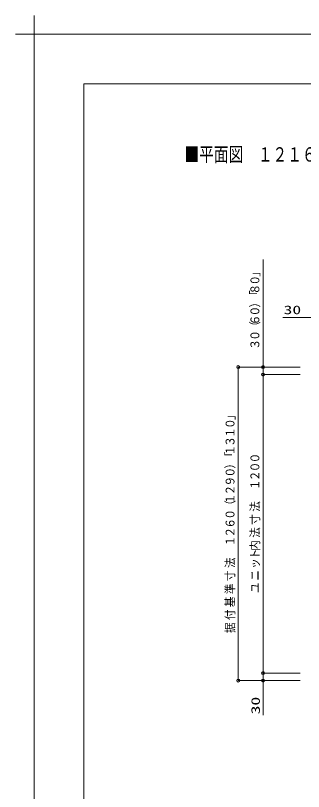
# Model space of a CAD drawing. Units: millimetres on the paper. Extents: x -305 to 305, y -152 to 152.
# Drawn here: x -304.8 to -246.8, y -3.7 to 152.3 of the extents above; entities that cross this region are included whole.
import ezdxf
from ezdxf.enums import TextEntityAlignment as Align

# ---------------------------------------------------------------- set-up
doc = ezdxf.new("R2010")
doc.units = ezdxf.units.MM
for name, color, linetype, lineweight in [('0-0_0', 7, 'Continuous', 9), ('0-1_VIEW0001', 7, 'Continuous', 9), ('0-2_1図面枠', 7, 'Continuous', 9), ('0-3_図面枠', 3, 'Continuous', 9), ('0-4_DEFPOINTS', 7, 'Continuous', 9)]:
    doc.layers.add(name, color=color, linetype=linetype, lineweight=lineweight)
doc.styles.add('ＭＳ ゴシック', font='')
doc.styles.get('ＭＳ ゴシック').set_extended_font_data('MS Gothic')

# ---------------------------------------------------------------- blocks, each defined once
blk = doc.blocks.new('_ORIGIN')
at = {"layer": '0-0_0'}
blk.add_line((0, 0), (-1, 0), dxfattribs=at)
blk.add_circle((0, 0), 0.5, dxfattribs=at)
blk = doc.blocks.new('グループ-6')
at = {"layer": '0-2_1図面枠'}
for p, q in [((-4200, 2895), (-4200, 3045)), ((-4275, 2970), (-4125, 2970))]:
    blk.add_line(p, q, dxfattribs=at)

msp = doc.modelspace()

# ---------------------------------------------------------------- linework, layer by layer
at = {"layer": '0-1_VIEW0001'}
for p, q in [((-254.932, 82.173), (-254.932, 82.773)), ((-247.474, 81.573), (-259.932, 81.573)), ((-254.932, 81.573), (-254.932, 80.073)), ((-259.932, 80.973), (-259.932, 19.173)), ((-247.474, 80.073), (-254.932, 80.073)), ((-254.932, 79.473), (-254.932, 20.672)), ((-254.932, 79.473), (-254.932, 78.873)), ((-254.933, 20.672), (-254.933, 21.272)), ((-254.933, 20.072), (-254.933, 18.573)), ((-247.474, 20.072), (-254.932, 20.072)), ((-247.474, 18.573), (-259.932, 18.573)), ((-254.933, 17.973), (-254.933, 17.373))]:
    msp.add_line(p, q, dxfattribs=at)
for points in [[(-247.474, 81.573), (-254.932, 81.573), (-254.932, 103.233)], [(-244.934, 84.113), (-244.934, 91.573), (-250.971, 91.573)], [(-247.474, 18.573), (-254.933, 18.573), (-254.933, 11.613)]]:
    msp.add_lwpolyline(points, dxfattribs=at)
at = {"layer": '0-3_図面枠'}
msp.add_lwpolyline([(-291.017, -138.498), (108.983, -138.498), (108.983, 138.502), (-291.017, 138.502)], close=True, dxfattribs=at)
at = {"layer": '0-4_DEFPOINTS'}
for p in [(118.983, 148.502), (-301.017, -148.498)]:
    msp.add_line(p, (-301.017, 148.502), dxfattribs=at)

# ---------------------------------------------------------------- block references
at = {"layer": '0-1_VIEW0001', "xscale": 0.6, "yscale": 0.6}
for p, rotation in [((-259.932, 81.573), 90), ((-254.932, 81.573), 270), ((-254.932, 80.073), 90), ((-254.932, 80.073), 90), ((-254.933, 20.072), 270), ((-254.932, 20.072), 270), ((-259.932, 18.573), 270), ((-254.933, 18.573), 90)]:
    msp.add_blockref('_ORIGIN', p, dxfattribs=dict(at, rotation=rotation))
at = {"layer": '0-2_1図面枠', "xscale": 0.05, "yscale": 0.05}
msp.add_blockref('グループ-6', (-91.017, 0.002), dxfattribs=at)

# ---------------------------------------------------------------- texts
at = {"layer": '0-0_0', "style": 'ＭＳ ゴシック', "width": 0.75}
msp.add_text('■平面図\u3000１２１６ドア位置移動\u3000ＡＲ／ＢＲ（Ｓ＝１／２０）', height=2.886, dxfattribs=at).set_placement((-270.735, 122.023), align=Align.BOTTOM_LEFT)
at = {"layer": '0-1_VIEW0001', "style": 'ＭＳ ゴシック'}
for s, width, p in [('」', 0.9, (-255.172, 99.756)), ('０', 0.9, (-255.172, 97.967)), ('「', 0.9, (-255.172, 94.869)), ('８', 0.9, (-255.172, 96.177)), ('）', 0.9, (-255.172, 93.56)), ('０', 0.9, (-255.172, 91.771)), ('（', 0.9, (-255.172, 88.673)), ('６', 0.9, (-255.172, 89.982)), ('０', 0.9, (-255.172, 86.884)), ('３', 0.9, (-255.172, 85.095)), ('０', 0.9, (-260.172, 69.157)), ('」', 0.9, (-260.172, 70.946)), ('１', 0.9, (-260.172, 67.368)), ('３', 0.9, (-260.172, 65.578)), ('「', 0.9, (-260.172, 62.481)), ('１', 0.9, (-260.172, 63.789)), ('０', 0.9, (-255.172, 62.235)), ('）', 0.9, (-260.172, 61.172)), ('０', 0.9, (-260.172, 59.383)), ('０', 0.9, (-255.172, 60.445)), ('２', 0.9, (-255.172, 58.656)), ('９', 0.9, (-260.172, 57.594)), ('１', 0.9, (-255.172, 56.867)), ('２', 0.9, (-260.172, 55.804)), ('（', 0.9, (-260.172, 52.707)), ('１', 0.9, (-260.172, 54.015)), ('法', 0.9, (-255.172, 52.511)), ('０', 0.9, (-260.172, 50.917)), ('寸', 0.9, (-255.172, 49.894)), ('６', 0.9, (-260.172, 49.128)), ('２', 0.9, (-260.172, 47.339)), ('法', 0.9, (-255.172, 47.277)), ('１', 0.9, (-260.172, 45.55)), ('内', 0.9, (-255.172, 44.659)), ('ト', 0.9, (-255.172, 42.962)), ('法', 0.9, (-260.172, 41.194)), ('ッ', 0.9, (-255.172, 41.04)), ('寸', 0.9, (-260.172, 38.577)), ('ニ', 0.9, (-255.172, 38.658)), ('準', 0.9, (-260.172, 35.959)), ('ユ', 0.9, (-255.172, 36.144)), ('基', 0.9, (-260.172, 33.342)), ('付', 0.9, (-260.172, 30.725)), ('据', 0.9, (-260.172, 28.108)), ('30', 1.5, (-255.058, 11.785))]:
    msp.add_text(s, height=1.73, rotation=90, dxfattribs=dict(at, width=width)).set_placement(p, align=Align.BOTTOM_LEFT)
at = {"layer": '0-1_VIEW0001', "style": 'ＭＳ ゴシック', "width": 1.5}
msp.add_text('30', height=1.73, dxfattribs=at).set_placement((-250.799, 91.698), align=Align.BOTTOM_LEFT)

doc.saveas('drawing.dxf')
